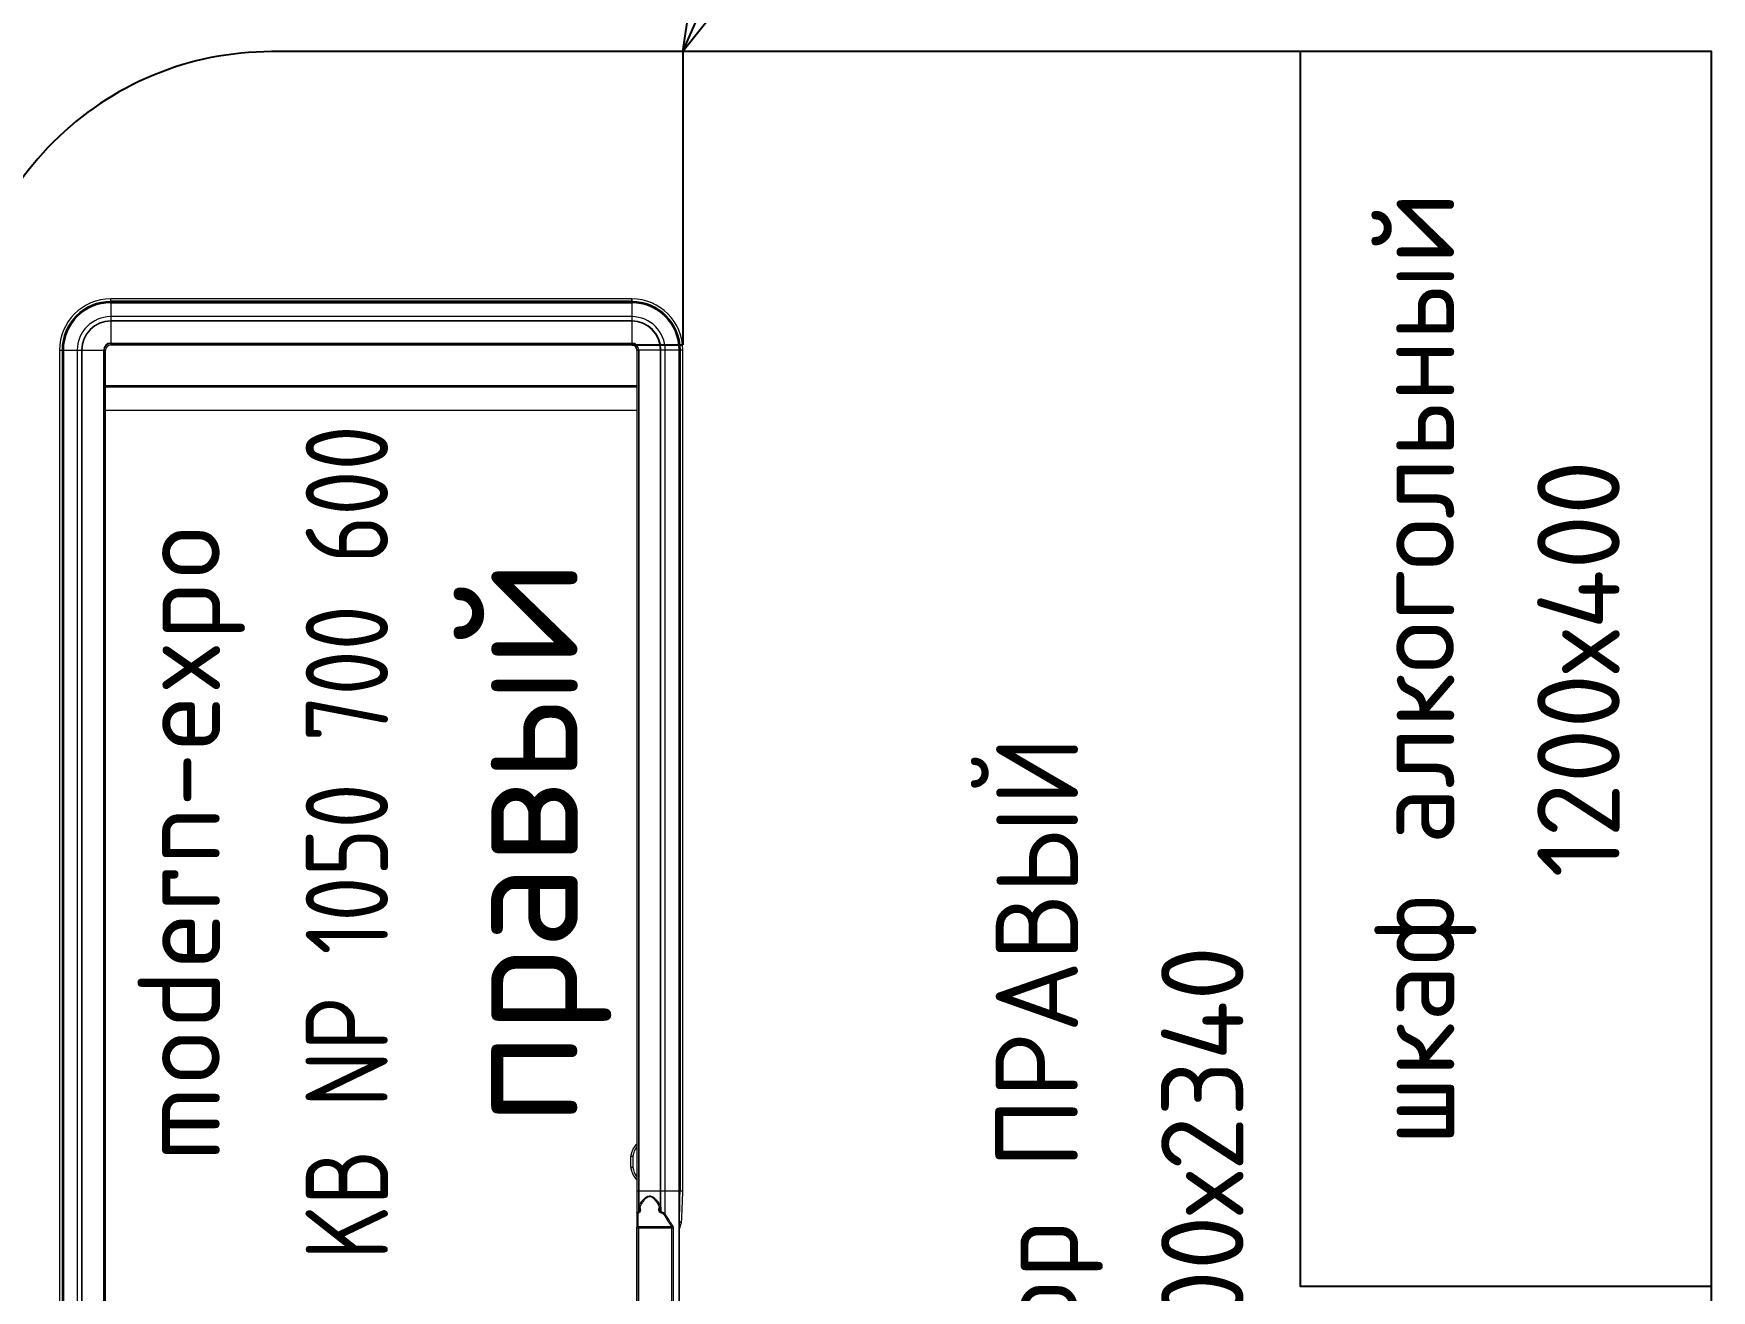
# Model space of a CAD drawing. Extents: x -150237 to 313168, y -187365 to 36962.
# Drawn here: x -32613 to -30981, y -164867 to -163645 of the extents above; entities that cross this region are included whole.
import ezdxf
from ezdxf.enums import TextEntityAlignment as Align

# ---------------------------------------------------------------- set-up
doc = ezdxf.new("R2010")
doc.units = 0
doc.header["$LTSCALE"] = 50
doc.header["$PDMODE"] = 34
doc.header["$PDSIZE"] = 20
doc.layers.get('0').update_dxf_attribs({"linetype": 'CONTINUOUS'})
doc.layers.get('Defpoints').update_dxf_attribs({"linetype": 'CONTINUOUS'})
for name, color, linetype in [('ST', 7, 'CONTINUOUS'), ('type', 7, 'CONTINUOUS'), ('Наименов', 7, 'CONTINUOUS'), ('оборудование', 90, 'CONTINUOUS'), ('Оборудование поставщиков', 5, 'CONTINUOUS')]:
    doc.layers.add(name, color=color, linetype=linetype)
doc.styles.get("Standard").update_dxf_attribs({"font": 'isocpeur.ttf'})
doc.dimstyles.get("Standard").update_dxf_attribs({"dimscale": 0, "dimtxt": 180, "dimasz": 75, "dimexe": 0, "dimexo": 0, "dimgap": 30, "dimtad": 1, "dimdec": 0, "dimdsep": 46, "dimtxsty": 'Standard', "dimblk1": 'OPEN30', "dimblk2": 'OPEN30', "dimsah": 1, "dimcen": 25, "dimadec": 0, "dimazin": 0, "dimtfac": 1, "dimtdec": 0, "dimtmove": 0, "dimatfit": 3, "dimldrblk": 'OPEN30', "dimfxl": 1, "dimtolj": 1, "dimtzin": 0, "dimarcsym": 0})

# ---------------------------------------------------------------- blocks, each defined once
blk = doc.blocks.new('*U72')
at = {"layer": 'оборудование', "color": 1, "linetype": 'Continuous', "lineweight": 15}
for p, q in [((2250.3, 0), (49.7, 0)), ((2250.3, -2.4), (49.7, -2.4)), ((49.7, -3), (2250.3, -3)), ((2250.3, -3.7), (49.8, -3.7)), ((2250.3, -0.1), (2250.3, 0)), ((2250.3, -0.1), (2250.3, -0.2)), ((2250.3, -0.2), (2250.3, -0.3)), ((2250.3, -0.3), (2250.3, -0.6)), ((2250.3, -0.6), (2250.3, -0.9)), ((2250.3, -0.9), (2250.3, -1.3)), ((2250.3, -1.3), (2250.3, -1.8)), ((2250.3, -1.8), (2250.3, -2.4)), ((2250.3, -2.4), (2250.3, -3)), ((2250.3, -3), (2250.3, -3.7)), ((2250.3, -21.3), (49.7, -21.3)), ((2250.3, -21.7), (49.7, -21.7)), ((2250.3, -17.2), (49.8, -17.2)), ((2250.3, -17.2), (2250.3, -21.1)), ((2250.5, -17.3), (2250.3, -17.3)), ((2250.3, -21.3), (2250.3, -21.7)), ((2250.3, -21.7), (2250.3, -42.9)), ((49.7, -42.9), (2250.3, -42.9)), ((49.7, -43.3), (2250.3, -43.3)), ((49.7, -44.7), (2250.3, -44.7)), ((2191.9, -44.7), (2191.9, -561.3)), ((2214.5, -44.7), (2214.5, -561.3)), ((2216, -44.7), (2216, -561.3)), ((2250.3, -42.9), (2250.3, -43.3)), ((2250.3, -43.3), (2250.3, -44.7)), ((2255.3, -49.7), (2255.3, -556.3)), ((2256.6, -49.7), (2255.3, -49.7)), ((2256.7, -49.7), (2256.7, -556.3)), ((2257.1, -49.7), (2256.7, -49.7)), ((2257.1, -49.7), (2257.1, -556.3)), ((2278.3, -49.7), (2257.1, -49.7)), ((2278.3, -556.3), (2278.3, -49.7)), ((2278.7, -49.7), (2278.3, -49.7)), ((2278.7, -556.3), (2278.7, -49.7)), ((2282.8, -49.7), (2278.9, -49.7)), ((2282.8, -556.3), (2282.8, -49.7)), ((2296.3, -49.7), (2296.3, -556.3)), ((2296.3, -49.7), (2297, -49.7)), ((2297, -49.7), (2297, -556.3)), ((2297.7, -49.7), (2297, -49.7)), ((2297.7, -556.3), (2297.7, -49.7)), ((2297.7, -49.7), (2300, -49.7)), ((2298.2, -49.7), (2297.7, -49.7)), ((2300, -556.3), (2300, -49.7)), ((1257.7, -563.3), (1396.7, -563.3)), ((1315.5, -561.3), (1396.7, -561.3)), ((1396.7, -561.3), (1315.6, -561.3)), ((1396.7, -563.3), (1396.7, -561.3)), ((1396.7, -561.3), (1397.7, -561.3)), ((1396.7, -561.3), (1396.7, -561.3)), ((1396.7, -594.9), (1396.7, -563.3)), ((1398.4, -562.5), (1398.4, -594.8)), ((1398.4, -562.5), (1410.7, -562.5)), ((1432.8, -561.3), (1411.4, -561.3)), ((1412.5, -563), (1417, -563)), ((1417.7, -562.7), (1417, -563)), ((1417, -563), (1417, -563)), ((1432.8, -562.7), (1418.3, -562.7)), ((1432.8, -563.1), (1418.6, -563.1)), ((2250.3, -561.3), (1432.8, -561.3)), ((1432.8, -561.6), (1432.8, -561.3)), ((1432.8, -562.7), (1432.8, -561.6)), ((2250.3, -562.7), (1432.8, -562.7)), ((1432.8, -562.9), (1432.8, -562.7)), ((1432.8, -563.1), (1432.8, -562.9)), ((2250.3, -563.1), (1432.8, -563.1)), ((1432.8, -584.3), (1432.8, -563.1)), ((1455.9, -555.3), (1455.9, -557.3)), ((1455.9, -555.3), (1466.5, -555.3)), ((1466.5, -557.3), (1455.9, -557.3)), ((1466.5, -557.3), (1466.5, -555.3)), ((2250.3, -562.6), (2250.3, -561.3)), ((2250.3, -563.1), (2250.3, -562.7)), ((2250.3, -584.3), (2250.3, -563.1)), ((2256.7, -556.3), (2255.3, -556.3)), ((2256.7, -556.3), (2257.1, -556.3)), ((2278.3, -556.3), (2257.1, -556.3)), ((2278.7, -556.3), (2278.3, -556.3)), ((2282.8, -556.3), (2278.9, -556.3)), ((2297, -556.3), (2296.3, -556.3)), ((2297, -556.3), (2297.7, -556.3)), ((2298.9, -556.3), (2297.7, -556.3)), ((2297.7, -556.3), (2298.2, -556.3)), ((2298.6, -556.3), (2298.7, -556.3)), ((2299, -556.3), (2299.1, -556.3)), ((2299.3, -556.3), (2299.4, -556.3)), ((2299.7, -556.3), (2299.4, -556.3)), ((2299.6, -556.3), (2299.7, -556.3)), ((2299.8, -556.3), (2299.7, -556.3)), ((2299.7, -556.3), (2299.9, -556.3)), ((2300, -556.3), (2299.9, -556.3)), ((2299.9, -556.3), (2300, -556.3)), ((2300, -556.3), (2300, -556.3)), ((1417.2, -584.4), (1412.5, -584.4)), ((1417.8, -584), (1418.6, -584.3)), ((1418.3, -584.7), (1432.8, -584.7)), ((1418.6, -584.3), (1432.8, -584.3)), ((1432.8, -584.3), (2250.3, -584.3)), ((1432.8, -584.7), (1432.8, -584.3)), ((1432.8, -584.7), (2250.3, -584.7)), ((1432.8, -588.8), (1432.8, -584.7)), ((2250.3, -584.7), (2250.3, -584.3)), ((2250.3, -588.8), (2250.3, -584.9)), ((1392.8, -602.3), (1254.8, -602.3)), ((1254.8, -602.3), (1392.8, -602.3)), ((1396.7, -594.9), (1257.7, -594.9)), ((1257.7, -596.8), (1396.7, -596.8)), ((1402.8, -602.3), (1392.8, -602.3)), ((1392.8, -602.3), (1393.8, -602.3)), ((1392.8, -602.3), (1392.8, -602.3)), ((1393.8, -602.3), (1402.8, -602.3)), ((1396.7, -596.8), (1396.7, -594.9)), ((1432.8, -602.3), (1402.8, -602.3)), ((1402.8, -602.3), (1402.8, -602.3)), ((1402.8, -602.3), (1402.8, -602.4)), ((1402.8, -602.3), (1432.7, -602.3)), ((1410.4, -588.8), (1432.8, -588.8)), ((1432.8, -603), (1425.8, -602.7)), ((1432.7, -602.3), (1432.8, -602.3)), ((1432.8, -588.8), (2250.2, -588.8)), ((1432.8, -602.3), (2250.2, -602.3)), ((1432.8, -603), (1432.8, -602.3)), ((2250.3, -603), (1432.8, -603)), ((1432.8, -603.7), (1432.8, -603)), ((2250.2, -588.8), (2250.3, -588.8)), ((2250.3, -602.3), (2250.2, -602.3)), ((2250.3, -588.8), (2250.5, -588.8)), ((2250.3, -602.3), (2250.3, -603)), ((1402.7, -604.7), (1402.8, -604.8)), ((1402.7, -604.7), (1402.7, -604.7)), ((1402.8, -604.8), (1402.8, -604.7)), ((1432.8, -603.7), (2250.3, -603.7)), ((1432.8, -604.2), (1432.8, -603.7)), ((1432.8, -604.7), (1432.8, -604.2)), ((1432.8, -605.1), (1432.8, -604.7)), ((1432.8, -605.4), (1432.8, -605.1)), ((1432.8, -605.7), (1432.8, -605.4)), ((1432.8, -605.7), (1432.8, -605.4)), ((1432.8, -605.9), (1432.8, -605.7)), ((1432.8, -605.8), (1432.8, -605.7)), ((1432.8, -606), (1432.8, -605.9)), ((1432.8, -605.9), (1432.8, -605.9)), ((1432.8, -606), (2250.3, -606)), ((1432.8, -606), (1432.8, -606))]:
    blk.add_line(p, q, dxfattribs=at)
at = {"layer": 'оборудование', "color": 1, "linetype": 'Continuous', "lineweight": 15, "flags": 128}
for points in [[(1410.7, -562.5), (1410.7, -562.3), (1410.7, -562.1), (1410.8, -561.8), (1410.9, -561.7), (1411, -561.5), (1411.1, -561.4), (1411.3, -561.3), (1411.4, -561.3)], [(1417.1, -564.1), (1417, -563.8), (1416.9, -563.5), (1416.9, -563.3), (1416.9, -563.1), (1417, -563)], [(1417.7, -563.5), (1417.7, -563.2), (1417.7, -563), (1417.7, -562.8), (1417.7, -562.7), (1417.8, -562.7)], [(1455.8, -557.3), (1455.7, -556.9), (1455.7, -556.5), (1455.7, -556.2), (1455.6, -555.9), (1455.6, -555.7), (1455.6, -555.5), (1455.5, -555.4), (1455.5, -555.3)], [(1466.9, -555.3), (1466.9, -555.4), (1466.8, -555.5), (1466.8, -555.7), (1466.8, -555.9), (1466.8, -556.2), (1466.7, -556.5), (1466.7, -556.9), (1466.6, -557.3)], [(1417, -584.4), (1417, -584.3), (1416.9, -584.1), (1416.9, -583.9), (1417, -583.6), (1417.1, -583.3)], [(1417.8, -584), (1417.8, -584.2), (1417.8, -584.5), (1417.8, -584.6), (1417.8, -584.7), (1417.8, -584.7)], [(1396.7, -594.9), (1397.2, -594.9), (1397.6, -595), (1397.6, -595), (1397.6, -595), (1397.6, -595), (1397.6, -595), (1397.6, -595), (1397.6, -595), (1397.6, -595), (1397.6, -595), (1397.6, -595), (1397.6, -595), (1397.6, -595), (1397.6, -595), (1397.7, -595), (1397.7, -595), (1397.7, -595), (1397.9, -595), (1398.1, -595), (1398.2, -594.9), (1398.4, -594.8)]]:
    blk.add_lwpolyline(points, dxfattribs=at)
at = {"layer": 'оборудование', "color": 1, "linetype": 'Continuous', "lineweight": 15}
for centre, radius, start, end in [((2250.3, -49.7), 49.7, 0.0004, 90), ((2250.3, -49.7), 47.3, 0, 90), ((2250.3, -49.7), 46.7, 0, 90), ((2250.3, -49.7), 46, 0, 90), ((2250.3, -49.7), 32.5, 0, 90), ((2250.3, -49.7), 28.4, 359.9975, 89.996), ((2250.3, -49.7), 28, 0, 90), ((2250.3, -49.7), 6.83, 0, 90), ((2250.3, -49.7), 6.39, 359.9826, 90), ((2250.3, -49.7), 5, 0, 90), ((1399.5, -562.4), 1.16, 95.7815, 184.7972), ((1414, -571.9), 8.99, 99.9147, 104.4998), ((1458.1, -575.2), 20, 119.3065, 136.1625), ((1458.1, -575.2), 18, 97.4493, 129.6845), ((1458.1, -575.2), 20, 97.4493, 107.6388), ((1455.9, -557.8), 2.5, 90, 97.4493), ((1455.9, -557.8), 0.5, 90, 97.4493), ((1466.5, -557.8), 2.5, 82.5507, 90), ((1466.5, -557.8), 0.5, 82.5507, 90), ((1464.3, -575.2), 18, 50.3155, 82.5507), ((1464.3, -575.2), 20, 72.3612, 82.5507), ((1464.3, -575.2), 20, 43.8375, 60.6935), ((2250.3, -556.3), 28.4, 269.9975, 359.996), ((2250.3, -556.3), 6.39, 269.9826, 0), ((2250.3, -556.3), 49.7, 270.0004, 360), ((2250.3, -556.3), 6.83, 270, 0), ((2250.3, -556.3), 28, 270, 0), ((2250.3, -556.3), 32.5, 270, 0), ((2250.3, -556.3), 5, 270, 0), ((2250.3, -556.3), 46, 270, 0), ((2250.3, -556.3), 46.7, 270, 0), ((2250.3, -556.3), 47.3, 270, 0), ((1414, -599.5), 15.2, 95.8201, 98.4974), ((1399.9, -594.5), 1.5, 191.5065, 253.2297), ((1411.6, -587.1), 2.06, 200.0501, 235.0421), ((1432.6, -602.4), 0.058, 30.7365, 46.3289)]:
    blk.add_arc(centre, radius, start, end, dxfattribs=at)
for points, knots in [([(2250.3, 0), (2250.3, 0), (2250.3, 0.1), (2250.3, -0.5), (2250.3, -1.7), (2250.3, -2.4)], [0, 0, 0, 0, 0.049796, 0.524897, 1, 1, 1, 1]), ([(2250.3, -2.4), (2250.3, -2.4), (2250.3, -2.4), (2250.3, -2.7), (2250.3, -2.9), (2250.3, -3), (2250.3, -3)], [0, 0, 0, 0, 0.312751, 0.625502, 0.938284, 1, 1, 1, 1]), ([(2250.3, -3.7), (2250.3, -3.6), (2250.3, -3.6), (2250.3, -3.3), (2250.3, -3.1), (2250.3, -3)], [0, 0, 0, 0, 0.323431, 0.646835, 1, 1, 1, 1]), ([(2250.3, -3.7), (2250.3, -4.2), (2250.3, -5.3), (2250.3, -7.4), (2250.3, -10), (2250.3, -13.1), (2250.3, -15.9), (2250.3, -17.2)], [0, 0, 0, 0, 0.210212, 0.410236, 0.59927, 0.807419, 1, 1, 1, 1]), ([(2250.3, -3.7), (2250.3, -4.4), (2250.3, -5.6), (2250.3, -7.8), (2250.3, -10), (2250.3, -12.9), (2250.3, -15.8), (2250.3, -17.2)], [0, 0, 0, 0, 0.294332, 0.441396, 0.589009, 0.793024, 1, 1, 1, 1]), ([(2250.3, -17.2), (2250.3, -17.6), (2250.3, -18.4), (2250.3, -19.8), (2250.3, -20.7), (2250.3, -21)], [0, 0, 0, 0, 0.388609, 0.777229, 1, 1, 1, 1]), ([(2250.3, -21.3), (2250.3, -21.3), (2250.3, -21.2), (2250.3, -21.3), (2250.3, -21.5), (2250.3, -21.7), (2250.3, -21.7)], [0, 0, 0, 0, 0.023065, 0.415477, 0.807888, 1, 1, 1, 1]), ([(2250.3, -21.7), (2250.3, -22.4), (2250.3, -23.8), (2250.3, -26.2), (2250.3, -28.8), (2250.3, -31.5), (2250.3, -34.2), (2250.3, -36.9), (2250.3, -39.4), (2250.3, -41.4), (2250.3, -42.5), (2250.3, -42.9)], [0, 0, 0, 0, 0.116692, 0.233385, 0.350076, 0.466769, 0.583461, 0.700153, 0.816847, 0.93354, 1, 1, 1, 1]), ([(2250.3, -42.9), (2250.3, -43), (2250.3, -43.2), (2250.3, -43.3), (2250.3, -43.3), (2250.3, -43.3)], [0, 0, 0, 0, 0.397572, 0.795079, 1, 1, 1, 1]), ([(2250.3, -43.5), (2250.3, -43.5), (2250.3, -43.8), (2250.3, -44.2), (2250.3, -44.5), (2250.3, -44.7), (2250.3, -44.7), (2250.3, -44.7)], [0, 0, 0, 0, 0.04997, 0.338245, 0.626517, 0.91477, 1, 1, 1, 1]), ([(2256.5, -49.7), (2256.5, -49.7), (2256.2, -49.7), (2255.8, -49.7), (2255.5, -49.7), (2255.3, -49.7), (2255.3, -49.7), (2255.3, -49.7)], [0, 0, 0, 0, 0.042733, 0.333187, 0.623673, 0.914119, 1, 1, 1, 1]), ([(2256.7, -49.7), (2256.7, -49.7), (2256.7, -49.7), (2256.9, -49.7), (2257.1, -49.7), (2257.1, -49.7)], [0, 0, 0, 0, 0.397478, 0.795021, 1, 1, 1, 1]), ([(2278.3, -49.7), (2277.6, -49.7), (2276.2, -49.7), (2273.8, -49.7), (2271.2, -49.7), (2268.5, -49.7), (2265.8, -49.7), (2263.1, -49.7), (2260.6, -49.7), (2258.6, -49.7), (2257.5, -49.7), (2257.1, -49.7)], [0, 0, 0, 0, 0.116692, 0.233382, 0.350076, 0.466769, 0.583461, 0.700155, 0.816849, 0.933538, 1, 1, 1, 1]), ([(2278.7, -49.7), (2278.7, -49.7), (2278.8, -49.7), (2278.7, -49.7), (2278.5, -49.7), (2278.4, -49.7), (2278.3, -49.7)], [0, 0, 0, 0, 0.017259, 0.412003, 0.806746, 1, 1, 1, 1]), ([(2282.8, -49.7), (2282.4, -49.7), (2281.6, -49.7), (2280.2, -49.7), (2279.3, -49.7), (2279, -49.7)], [0, 0, 0, 0, 0.388625, 0.777226, 1, 1, 1, 1]), ([(2296.3, -49.7), (2295.6, -49.7), (2294.4, -49.7), (2292.2, -49.7), (2290, -49.7), (2287.1, -49.7), (2284.2, -49.7), (2282.8, -49.7)], [0, 0, 0, 0, 0.294332, 0.441396, 0.589008, 0.793024, 1, 1, 1, 1]), ([(2296.3, -49.7), (2295.6, -49.7), (2294.5, -49.7), (2292.3, -49.7), (2290.1, -49.7), (2287.1, -49.7), (2284.2, -49.7), (2282.8, -49.7)], [0, 0, 0, 0, 0.292468, 0.438601, 0.585269, 0.791122, 1, 1, 1, 1]), ([(2297, -49.7), (2296.9, -49.7), (2296.7, -49.7), (2296.4, -49.7), (2296.4, -49.7), (2296.3, -49.7)], [0, 0, 0, 0, 0.323395, 0.64684, 1, 1, 1, 1]), ([(2297.7, -49.7), (2297.6, -49.7), (2297.6, -49.7), (2297.3, -49.7), (2297.1, -49.7), (2297, -49.7), (2297, -49.7)], [0, 0, 0, 0, 0.312723, 0.625479, 0.938186, 1, 1, 1, 1]), ([(1396.7, -561.3), (1396.9, -561.3), (1397.2, -561.3), (1397.6, -561.3), (1397.7, -561.3)], [0, 0, 0, 0, 0.508874, 1, 1, 1, 1]), ([(1398.4, -562.5), (1398.3, -562.5), (1398.2, -562.6), (1398, -562.7), (1397.6, -562.9), (1397.3, -563.1), (1397, -563.3), (1396.8, -563.3), (1396.7, -563.3)], [0, 0, 0, 0, 0.128813, 0.267114, 0.522514, 0.759966, 0.882968, 1, 1, 1, 1]), ([(1399.4, -561.3), (1399.2, -561.3), (1398.7, -561.3), (1398, -561.3), (1397.7, -561.3)], [0, 0, 0, 0, 0.52245, 1, 1, 1, 1]), ([(1411.4, -561.3), (1409.9, -561.3), (1406.8, -561.3), (1402.8, -561.3), (1400.6, -561.3), (1399.4, -561.3)], [0, 0, 0, 0, 0.333241, 0.666743, 1, 1, 1, 1]), ([(1410.7, -562.5), (1410.9, -562.6), (1411.2, -562.6), (1411.6, -562.8), (1411.7, -563), (1411.8, -563.1), (1411.8, -563.2)], [0, 0, 0, 0, 0.49731, 0.748326, 0.882723, 1, 1, 1, 1]), ([(1411.4, -561.3), (1411.5, -561.3), (1411.8, -561.4), (1412.1, -561.7), (1412.3, -562.2), (1412.4, -562.7), (1412.5, -562.9), (1412.5, -563)], [0, 0, 0, 0, 0.248943, 0.499416, 0.748645, 0.87686, 1, 1, 1, 1]), ([(1417.1, -564.1), (1416.6, -564.3), (1415.7, -564.7), (1414.2, -564.8), (1413, -564.5), (1412.2, -564), (1411.9, -563.6), (1411.8, -563.3), (1411.8, -563.2)], [0, 0, 0, 0, 0.249923, 0.499224, 0.748681, 0.874024, 0.936968, 1, 1, 1, 1]), ([(1415, -563.5), (1414.6, -563.5), (1413.9, -563.5), (1413.1, -563.3), (1412.8, -563.2), (1412.6, -563.1), (1412.5, -563.1), (1412.5, -563)], [0, 0, 0, 0, 0.499939, 0.750008, 0.909652, 0.962707, 1, 1, 1, 1]), ([(1417, -563), (1416.8, -563.2), (1416.2, -563.4), (1415.6, -563.5), (1415.2, -563.5)], [0, 0, 0, 0, 0.489114, 1, 1, 1, 1]), ([(1417.1, -564.1), (1417.2, -564), (1417.4, -563.8), (1417.6, -563.6), (1417.7, -563.5)], [0, 0, 0, 0, 0.5158426, 1, 1, 1, 1]), ([(1417.1, -564.1), (1418.1, -564.7), (1420.2, -565.8), (1422.8, -567.5), (1424.7, -569), (1425.9, -570.1), (1426.6, -571.1), (1427.1, -571.9), (1427.5, -572.8), (1427.6, -573.7), (1427.5, -574.7), (1427.1, -575.6), (1426.6, -576.4), (1425.9, -577.2), (1425.1, -578), (1424.2, -578.8), (1422.9, -579.8), (1421.2, -580.9), (1419.2, -582.2), (1417.8, -582.9), (1417.1, -583.3)], [0, 0, 0, 0, 0.125064, 0.250528, 0.318336, 0.375752, 0.40913, 0.438661, 0.471452, 0.501723, 0.5318, 0.564518, 0.593999, 0.627286, 0.664373, 0.705889, 0.752026, 0.83268, 0.916791, 1, 1, 1, 1]), ([(1418.3, -562.7), (1418.3, -562.7), (1418.2, -562.7), (1418.2, -562.7), (1418.1, -562.7), (1417.9, -562.7), (1417.8, -562.7), (1417.7, -562.7)], [0, 0, 0, 0, 0.204813, 0.300531, 0.399169, 0.63596, 1, 1, 1, 1]), ([(1417.7, -563.5), (1417.9, -563.4), (1418.2, -563.2), (1418.5, -563.2), (1418.6, -563.1)], [0, 0, 0, 0, 0.522073, 1, 1, 1, 1]), ([(1418.6, -563.1), (1418.6, -563), (1418.5, -562.9), (1418.4, -562.7), (1418.3, -562.7), (1418.3, -562.7)], [0, 0, 0, 0, 0.311587, 0.582412, 1, 1, 1, 1]), ([(1418.6, -563.1), (1419.1, -563.4), (1420.1, -564.1), (1421.5, -565.1), (1422.9, -566.2), (1424.2, -567.3), (1425.2, -568.3), (1426.1, -569.2), (1426.8, -570.1), (1427.3, -571), (1427.9, -572.1), (1428.1, -573.4), (1428, -574.7), (1427.7, -575.6), (1427.3, -576.5), (1426.6, -577.5), (1425.6, -578.7), (1424.3, -580), (1422.9, -581.2), (1421.5, -582.3), (1420.1, -583.3), (1419.1, -584), (1418.6, -584.3)], [0, 0, 0, 0, 0.062646, 0.125276, 0.187913, 0.250532, 0.293542, 0.335292, 0.37545, 0.408473, 0.438274, 0.500945, 0.531462, 0.563726, 0.593472, 0.626444, 0.688587, 0.750874, 0.813259, 0.875463, 0.937646, 1, 1, 1, 1]), ([(1452.1, -556.1), (1451.6, -556.3), (1450.8, -556.6), (1449.4, -557.2), (1448.7, -557.5), (1448.3, -557.7)], [0, 0, 0, 0, 0.349122, 0.715328, 1, 1, 1, 1]), ([(1454.6, -555.5), (1454.6, -555.5), (1454.6, -555.5), (1454.1, -555.6), (1453.2, -555.8), (1452.4, -556), (1452.1, -556.1)], [0, 0, 0, 0, 0.165787, 0.45628, 0.746931, 1, 1, 1, 1]), ([(1474.1, -557.7), (1473.6, -557.5), (1472.6, -557), (1471.2, -556.4), (1470.5, -556.2), (1470.3, -556.1)], [0, 0, 0, 0, 0.412201, 0.831274, 1, 1, 1, 1]), ([(1476.6, -559.4), (1476.6, -559.4), (1476.6, -559.4), (1476.2, -559.1), (1475.5, -558.6), (1474.7, -558.1), (1474.2, -557.8), (1474.1, -557.7)], [0, 0, 0, 0, 0.048997, 0.297302, 0.571553, 0.898941, 1, 1, 1, 1]), ([(2250.3, -562.5), (2250.3, -562.5), (2250.3, -562.2), (2250.3, -561.8), (2250.3, -561.5), (2250.3, -561.3), (2250.3, -561.3), (2250.3, -561.3)], [0, 0, 0, 0, 0.042725, 0.33319, 0.623666, 0.91412, 1, 1, 1, 1]), ([(2250.3, -562.7), (2250.3, -562.7), (2250.3, -562.7), (2250.3, -562.9), (2250.3, -563.1), (2250.3, -563.1)], [0, 0, 0, 0, 0.397505, 0.795056, 1, 1, 1, 1]), ([(2250.3, -584.3), (2250.3, -583.6), (2250.3, -582.2), (2250.3, -579.8), (2250.3, -577.2), (2250.3, -574.5), (2250.3, -571.8), (2250.3, -569.1), (2250.3, -566.6), (2250.3, -564.6), (2250.3, -563.5), (2250.3, -563.1)], [0, 0, 0, 0, 0.116692, 0.233385, 0.350077, 0.466769, 0.583461, 0.700154, 0.816846, 0.933539, 1, 1, 1, 1]), ([(2256.6, -556.3), (2256.5, -556.3), (2256.3, -556.3), (2255.8, -556.3), (2255.5, -556.3), (2255.3, -556.3), (2255.3, -556.3), (2255.3, -556.3)], [0, 0, 0, 0, 0.073301, 0.3544801, 0.6356904, 0.9168618, 1, 1, 1, 1]), ([(2257.1, -556.3), (2257, -556.3), (2256.8, -556.3), (2256.7, -556.3), (2256.7, -556.3), (2256.7, -556.3)], [0, 0, 0, 0, 0.397574, 0.795082, 1, 1, 1, 1]), ([(2278.3, -556.3), (2277.6, -556.3), (2276.2, -556.3), (2273.8, -556.3), (2271.2, -556.3), (2268.5, -556.3), (2265.8, -556.3), (2263.1, -556.3), (2260.6, -556.3), (2258.6, -556.3), (2257.5, -556.3), (2257.1, -556.3)], [0, 0, 0, 0, 0.116692, 0.233382, 0.350076, 0.466769, 0.583461, 0.700155, 0.816849, 0.933538, 1, 1, 1, 1]), ([(2278.7, -556.3), (2278.7, -556.3), (2278.8, -556.3), (2278.7, -556.3), (2278.5, -556.3), (2278.4, -556.3), (2278.3, -556.3)], [0, 0, 0, 0, 0.023065, 0.415477, 0.807888, 1, 1, 1, 1]), ([(2282.8, -556.3), (2282.4, -556.3), (2281.6, -556.3), (2280.2, -556.3), (2279.3, -556.3), (2279, -556.3)], [0, 0, 0, 0, 0.388625, 0.777226, 1, 1, 1, 1]), ([(2296.3, -556.3), (2295.6, -556.3), (2294.4, -556.3), (2292.2, -556.3), (2290, -556.3), (2287.1, -556.3), (2284.2, -556.3), (2282.8, -556.3)], [0, 0, 0, 0, 0.294332, 0.441396, 0.589008, 0.793024, 1, 1, 1, 1]), ([(2296.3, -556.3), (2295.6, -556.3), (2294.5, -556.3), (2292.3, -556.3), (2290.1, -556.3), (2287.1, -556.3), (2284.2, -556.3), (2282.8, -556.3)], [0, 0, 0, 0, 0.292468, 0.438601, 0.585269, 0.791122, 1, 1, 1, 1]), ([(2296.3, -556.3), (2296.4, -556.3), (2296.4, -556.3), (2296.7, -556.3), (2296.9, -556.3), (2297, -556.3)], [0, 0, 0, 0, 0.323404, 0.64682, 1, 1, 1, 1]), ([(2297.7, -556.3), (2297.6, -556.3), (2297.6, -556.3), (2297.3, -556.3), (2297.1, -556.3), (2297, -556.3), (2297, -556.3)], [0, 0, 0, 0, 0.312723, 0.625479, 0.938186, 1, 1, 1, 1]), ([(2299.4, -556.3), (2299.4, -556.3), (2299.3, -556.3), (2299.1, -556.3), (2299, -556.3)], [0, 0, 0, 0, 0.076915, 1, 1, 1, 1]), ([(1411.8, -584.5), (1411.8, -584.7), (1411.8, -585.1), (1411.6, -585.8), (1411, -586.9), (1410.2, -587.4), (1409.7, -587.8)], [0, 0, 0, 0, 0.124219, 0.251603, 0.501428, 1, 1, 1, 1]), ([(1412.5, -584.4), (1412.5, -584.9), (1412.5, -585.8), (1412, -587.1), (1411.3, -588.1), (1410.7, -588.5), (1410.4, -588.8)], [0, 0, 0, 0, 0.249605, 0.499674, 0.749662, 1, 1, 1, 1]), ([(1411.8, -584.5), (1411.8, -584.4), (1411.8, -584.3), (1411.8, -584), (1412, -583.7), (1412.3, -583.4), (1412.9, -582.9), (1414, -582.6), (1415.6, -582.6), (1416.6, -583.1), (1417.1, -583.3)], [0, 0, 0, 0, 0.031351, 0.063198, 0.126025, 0.18506, 0.251762, 0.50099, 0.750302, 1, 1, 1, 1]), ([(1412.5, -584.4), (1412.5, -584.4), (1412.5, -584.4), (1412.5, -584.4), (1412.5, -584.3), (1412.5, -584.3), (1412.7, -584.2), (1413.1, -584.1), (1414, -583.9), (1414.7, -583.9), (1415.2, -583.9)], [0, 0, 0, 0, 0.010104, 0.020081, 0.030835, 0.043108, 0.073961, 0.249824, 0.499981, 1, 1, 1, 1]), ([(1415.2, -583.9), (1415.6, -583.9), (1416.3, -584), (1416.8, -584.2), (1417, -584.4)], [0, 0, 0, 0, 0.512605, 1, 1, 1, 1]), ([(1417, -584.4), (1417.1, -584.4), (1417.4, -584.6), (1417.7, -584.6), (1417.8, -584.7)], [0, 0, 0, 0, 0.511138, 1, 1, 1, 1]), ([(1417.8, -584), (1417.7, -583.9), (1417.4, -583.7), (1417.2, -583.4), (1417.1, -583.3)], [0, 0, 0, 0, 0.483852, 1, 1, 1, 1]), ([(1417.8, -584.7), (1417.9, -584.7), (1418, -584.7), (1418.1, -584.7), (1418.2, -584.7), (1418.3, -584.7), (1418.3, -584.7), (1418.3, -584.7)], [0, 0, 0, 0, 0.363231, 0.595946, 0.692913, 0.788468, 1, 1, 1, 1]), ([(1418.6, -584.3), (1418.6, -584.4), (1418.5, -584.5), (1418.4, -584.6), (1418.4, -584.7), (1418.3, -584.7), (1418.3, -584.7)], [0, 0, 0, 0, 0.316459, 0.543058, 0.828361, 1, 1, 1, 1]), ([(2250.3, -584.7), (2250.3, -584.7), (2250.3, -584.8), (2250.3, -584.7), (2250.3, -584.5), (2250.3, -584.4), (2250.3, -584.3)], [0, 0, 0, 0, 0.017264, 0.412007, 0.806771, 1, 1, 1, 1]), ([(2250.3, -588.8), (2250.3, -588.4), (2250.3, -587.6), (2250.3, -586.2), (2250.3, -585.3), (2250.3, -585)], [0, 0, 0, 0, 0.388613, 0.7772302, 1, 1, 1, 1]), ([(1393.8, -602.3), (1393.9, -602.3), (1394.2, -602.3), (1394.6, -602.4), (1395.1, -602.5), (1395.6, -602.7), (1396.2, -602.8), (1396.8, -603), (1397.5, -603.2), (1398.2, -603.4), (1398.9, -603.6), (1399.7, -603.8), (1400.5, -604.1), (1401.5, -604.4), (1402.3, -604.6), (1402.9, -604.8)], [0, 0, 0, 0, 0.15666, 0.308368, 0.450173, 0.577141, 0.684437, 0.767903, 0.815492, 0.852755, 0.882365, 0.907252, 0.930148, 0.952901, 1, 1, 1, 1]), ([(1396.7, -596.8), (1396.9, -596.8), (1397.2, -596.7), (1397.8, -596.7), (1398.6, -596.4), (1399.1, -596.1), (1399.4, -595.9)], [0, 0, 0, 0, 0.141956, 0.268174, 0.503623, 1, 1, 1, 1]), ([(1409.7, -587.8), (1408.6, -588.5), (1406.4, -589.7), (1403.5, -591.5), (1400.8, -593.2), (1399.2, -594.3), (1398.4, -594.8)], [0, 0, 0, 0, 0.262565, 0.500376, 0.755647, 1, 1, 1, 1]), ([(1399.4, -595.9), (1400.5, -595.2), (1402.6, -593.7), (1406.3, -591.3), (1409.1, -589.6), (1410.4, -588.8)], [0, 0, 0, 0, 0.333462, 0.665605, 1, 1, 1, 1]), ([(1402.8, -602.4), (1402.8, -602.5), (1402.8, -602.7), (1402.8, -603), (1402.8, -603.2), (1402.7, -603.4), (1402.7, -603.7), (1402.7, -603.9), (1402.7, -604.1), (1402.7, -604.5), (1402.7, -604.6), (1402.7, -604.7)], [0, 0, 0, 0, 0.068201, 0.135945, 0.201554, 0.267553, 0.321516, 0.3942, 0.48561, 0.560241, 1, 1, 1, 1]), ([(1402.8, -602.4), (1402.8, -602.4), (1402.8, -602.4), (1402.8, -602.4), (1403.1, -602.4), (1403.4, -602.4), (1403.9, -602.4), (1404.4, -602.4), (1404.9, -602.4), (1405.6, -602.4), (1406.5, -602.3), (1407.7, -602.3), (1409, -602.3), (1410.2, -602.3), (1411.4, -602.3), (1412.7, -602.3), (1415.4, -602.3), (1419.7, -602.3), (1423.5, -602.4), (1425.5, -602.4)], [0, 0, 0, 0, 0.001399, 0.002663, 0.004578, 0.031372, 0.051751, 0.072545, 0.089864, 0.125909, 0.155524, 0.217054, 0.276594, 0.325186, 0.378684, 0.437089, 0.500402, 0.734384, 1, 1, 1, 1]), ([(1402.8, -602.4), (1402.8, -602.4), (1402.8, -602.5), (1402.8, -602.6), (1402.8, -602.8), (1402.8, -603.1), (1402.8, -603.6), (1402.8, -604.5), (1402.8, -604.6), (1402.8, -604.8)], [0, 0, 0, 0, 0.027401, 0.048941, 0.087429, 0.156223, 0.279257, 0.499383, 1, 1, 1, 1]), ([(1425.8, -602.7), (1422, -602.7), (1416.2, -602.6), (1409.5, -602.5), (1406.1, -602.4), (1404.5, -602.4), (1403.6, -602.4), (1403.2, -602.4), (1403, -602.4), (1402.9, -602.4), (1402.8, -602.4)], [0, 0, 0, 0, 0.499994, 0.749991, 0.874989, 0.939111, 0.969561, 0.984776, 0.992387, 1, 1, 1, 1]), ([(1432.7, -602.3), (1432.3, -602.4), (1431.6, -602.4), (1430.2, -602.4), (1428.2, -602.5), (1426.5, -602.6), (1425.5, -602.7)], [0, 0, 0, 0, 0.158017, 0.314783, 0.560737, 1, 1, 1, 1]), ([(1425.5, -602.4), (1426.2, -602.4), (1427.5, -602.4), (1429.2, -602.4), (1430.7, -602.3), (1431.7, -602.3), (1432.4, -602.3), (1432.7, -602.3)], [0, 0, 0, 0, 0.285824, 0.565281, 0.710806, 0.884794, 1, 1, 1, 1]), ([(1425.5, -602.7), (1425.5, -602.6), (1425.5, -602.6), (1425.5, -602.5), (1425.5, -602.4), (1425.5, -602.4), (1425.5, -602.4)], [0, 0, 0, 0, 0.246971, 0.502062, 0.756043, 1, 1, 1, 1]), ([(1425.5, -602.7), (1425.5, -602.7), (1425.5, -602.7), (1425.5, -602.7), (1425.5, -602.7), (1425.5, -602.7), (1425.5, -602.7), (1425.6, -602.7), (1425.7, -602.7), (1425.8, -602.7)], [0, 0, 0, 0, 0.002523, 0.005298, 0.012339, 0.034604, 0.117001, 0.439861, 1, 1, 1, 1]), ([(1432.8, -602.3), (1432.8, -602.3), (1432.8, -602.3), (1432.7, -602.3), (1432.7, -602.3), (1432.7, -602.3)], [0, 0, 0, 0, 0.126866, 0.504734, 1, 1, 1, 1]), ([(1432.8, -602.3), (1432.8, -601.8), (1432.8, -600.8), (1432.8, -598.7), (1432.8, -596.1), (1432.8, -592.9), (1432.8, -590.1), (1432.8, -588.8)], [0, 0, 0, 0, 0.210212, 0.410236, 0.59927, 0.80742, 1, 1, 1, 1]), ([(1432.8, -602.3), (1432.8, -601.6), (1432.8, -600.4), (1432.8, -598.2), (1432.8, -596), (1432.8, -593.1), (1432.8, -590.2), (1432.8, -588.8)], [0, 0, 0, 0, 0.295207, 0.44271, 0.590765, 0.793918, 1, 1, 1, 1]), ([(1432.8, -603), (1432.8, -602.9), (1432.8, -602.7), (1432.8, -602.4), (1432.8, -602.4), (1432.8, -602.3)], [0, 0, 0, 0, 0.32391, 0.647616, 1, 1, 1, 1]), ([(1432.8, -605.3), (1432.8, -605.1), (1432.8, -604.8), (1432.8, -603.6), (1432.8, -603.3), (1432.8, -603.1), (1432.8, -603), (1432.8, -603)], [0, 0, 0, 0, 0.928427, 0.950814, 0.973201, 0.995573, 1, 1, 1, 1]), ([(2250.3, -602.3), (2250.3, -601.6), (2250.3, -600.5), (2250.3, -598.3), (2250.3, -596.1), (2250.3, -593.1), (2250.3, -590.2), (2250.3, -588.8)], [0, 0, 0, 0, 0.292467, 0.438601, 0.585269, 0.791121, 1, 1, 1, 1]), ([(2250.3, -602.3), (2250.3, -601.6), (2250.3, -600.4), (2250.3, -598.2), (2250.3, -596), (2250.3, -593.1), (2250.3, -590.2), (2250.3, -588.8)], [0, 0, 0, 0, 0.294332, 0.441396, 0.589008, 0.793024, 1, 1, 1, 1]), ([(2250.3, -606), (2250.3, -602.9), (2250.3, -602.7), (2250.3, -602.4), (2250.3, -602.4), (2250.3, -602.3)], [0, 0, 0, 0, 0.323426, 0.646831, 1, 1, 1, 1]), ([(1402.6, -604.8), (1407.2, -605), (1417.3, -605.4), (1427.3, -605.8), (1432.8, -606)], [0, 0, 0, 0, 0.456259, 1, 1, 1, 1])]:
    blk.add_open_spline(points, degree=3, knots=knots, dxfattribs=at)
at = {"layer": 'Оборудование поставщиков'}
for p in [(2255.3, -556.3), (2540.4, -606)]:
    blk.add_line(p, (2255.3, -606), dxfattribs=at)
blk.add_lwpolyline([(2240.4, 94), (60.4, 94, 0.414214), (-239.6, -206), (-239.6, -1606), (2540.4, -1606), (2540.4, -206, 0.414214)], format="xyb", close=True, dxfattribs=at)
blk.add_lwpolyline([(2540.4, -1206), (1340.4, -1206), (1340.4, -1606), (2540.4, -1606)], close=True, dxfattribs=at)
at = {"layer": 'type'}
for s, width, p in [('modern-expo', 0.96875, (1771.6, -156)), ('KB NP 1050 700 600', 0.8, (1771.6, -319.3))]:
    blk.add_text(s, height=80, dxfattribs=dict(at, width=width)).set_placement(p, align=Align.CENTER)
at = {"layer": 'Наименов', "color": 1, "width": 0.96875}
blk.add_text('правый', height=120, dxfattribs=at).set_placement((1771.6, -503.8), align=Align.CENTER)
at = {"layer": 'Оборудование поставщиков', "width": 0.96875}
for s, p in [('Tobacco-Shop ПРАВЫЙ', (1309.4, -990.1)), ('2780х1700х2340', (1309.4, -1151)), ('шкаф алкогольный', (1940.4, -1355.9)), ('1200х400', (1940.4, -1516.7))]:
    blk.add_text(s, height=80, dxfattribs=at).set_placement(p, align=Align.CENTER)
blk = doc.blocks.new('_OPEN30')
at = {"color": 0, "linetype": 'ByBlock'}
for p, q in [((-1, 0.268), (0, 0)), ((0, 0), (-1, -0.268)), ((0, 0), (-1, 0))]:
    blk.add_line(p, q, dxfattribs=at)
blk = doc.blocks.new('*D399')
at = {"layer": 'Defpoints', "color": 0, "transparency": 16777216}
for p in [(-31671.6, -162953.2), (-31671.6, -162953.2), (-31981.4, -163662.7)]:
    blk.add_point(p, dxfattribs=at)
at = {"layer": 'ST', "color": 0, "lineweight": -2, "transparency": 16777216}
blk.add_line((-31951.4, -163594), (-31701.7, -163021.9), dxfattribs=at)
at = {"layer": 'ST', "color": 0, "lineweight": -2, "transparency": 16777216, "xscale": 75, "yscale": 75, "zscale": 75}
for p, rotation in [((-31671.6, -162953.2), 66.41278276405463), ((-31981.4, -163662.7), 246.4127827640546)]:
    blk.add_blockref('_OPEN30', p, dxfattribs=dict(at, rotation=rotation))
at = {"layer": 'ST', "color": 0, "transparency": 16777216, "insert": (-31936.5, -163259.9), "char_height": 180, "attachment_point": 5, "rotation": 66.4128}
blk.add_mtext('\\A1;774', dxfattribs=at)

msp = doc.modelspace()

# ---------------------------------------------------------------- block references
at = {"rotation": 90}
msp.add_blockref('*U72', (-32587.4, -166203.1), dxfattribs=at)

# ---------------------------------------------------------------- dimensions: what is measured, and where the dimension line sits
at = {"layer": 'ST'}
dim = msp.add_aligned_dim(p1=(-31981.4, -163662.7), p2=(-31671.6, -162953.2), distance=0, dimstyle='Standard', override={"dimscale": 1, "dimarcsym": 2}, dxfattribs=at)
dim.commit()
dim.dimension.update_dxf_attribs({"geometry": '*D399', "text_midpoint": (-31936.5, -163259.9)})

doc.saveas('drawing.dxf')
